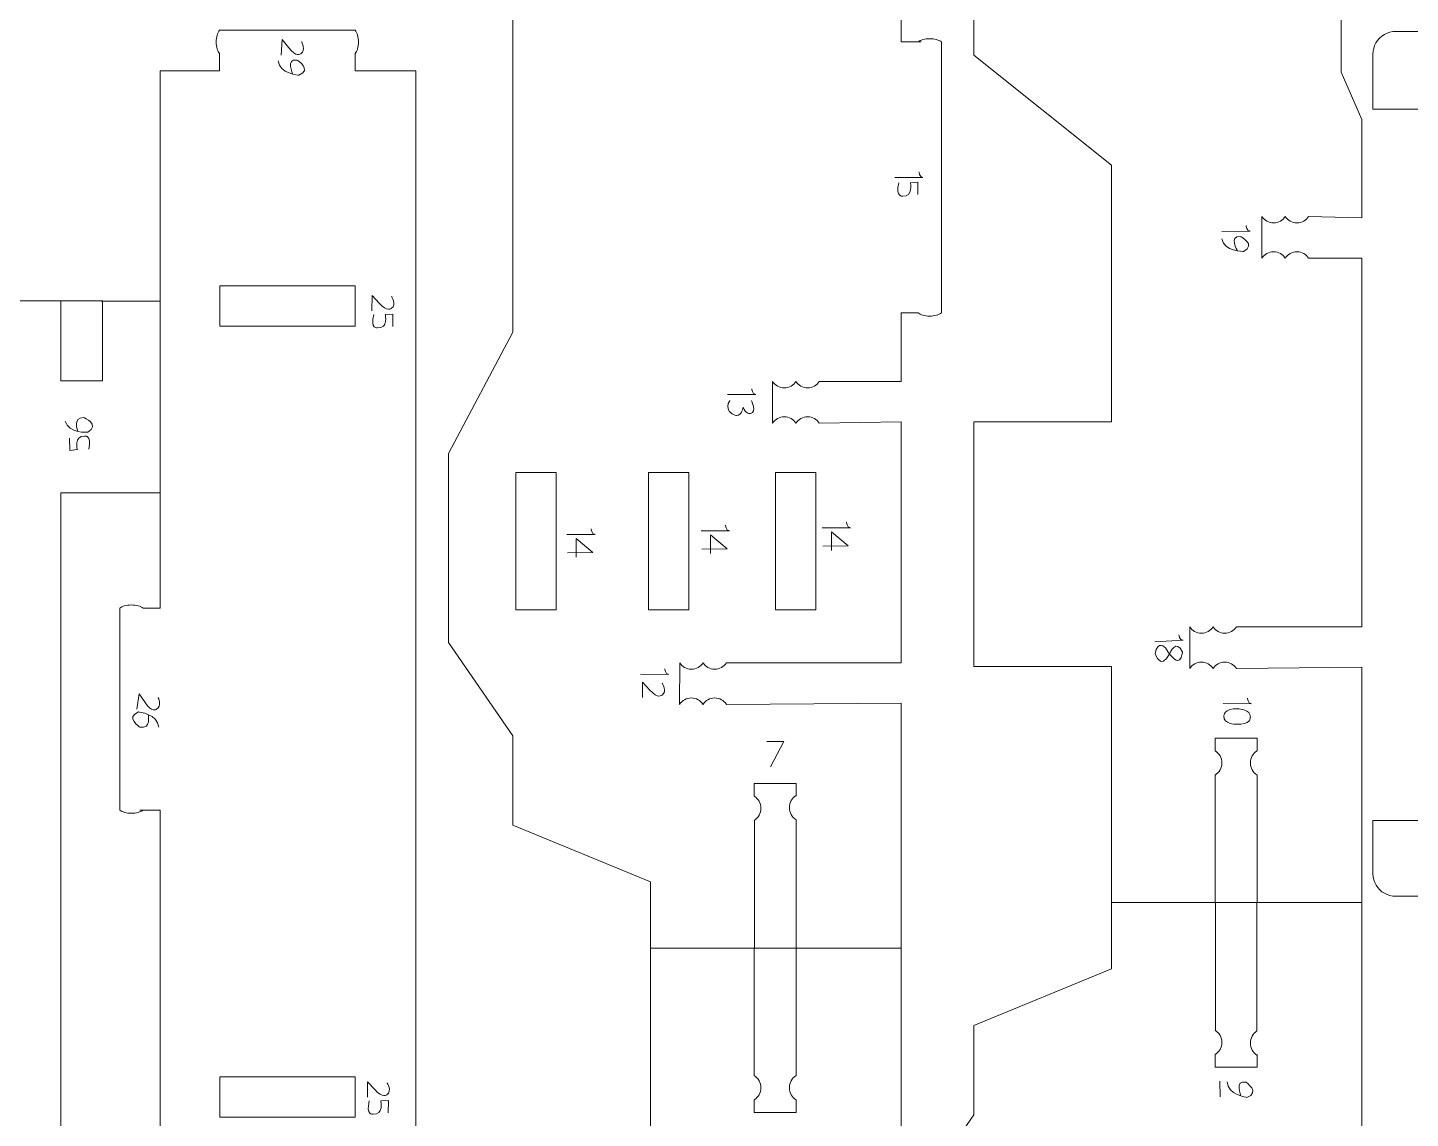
# Model space of a CAD drawing. Header units: centimetres. Extents: x -25 to 25, y -32.5 to 32.5.
# Drawn here: x -11.01 to -0.74, y -9.01 to -0.91 of the extents above; entities that cross this region are included whole.
import ezdxf

# ---------------------------------------------------------------- set-up
doc = ezdxf.new("R2010")
doc.units = ezdxf.units.CM
doc.header["$MEASUREMENT"] = 0
doc.layers.add('Capa 1', color=7, linetype='Continuous')

msp = doc.modelspace()

# ---------------------------------------------------------------- linework, layer by layer
at = {"layer": 'Capa 1', "color": 250, "lineweight": 20}
msp.add_lwpolyline([(-10.76167, -3.52917), (-10.45267, -3.52917), (-10.45267, -2.93555), (-10.76167, -2.93555), (-10.76167, -3.52917)], close=True, dxfattribs=at)
for points, knots in [([(-1.49291, -2.30822), (-1.49291, -2.30822), (-1.09677, -2.317), (-1.09677, -2.317), (-1.09677, -2.317), (-1.09677, -2.317), (-1.09677, -1.58614), (-1.09677, -1.58614), (-1.09677, -1.58614), (-1.09677, -1.58614), (-1.25159, -1.23628), (-1.25159, -1.23628), (-1.25159, -1.23628), (-1.25159, -1.23628), (-1.25159, 0.09382), (-1.25159, 0.09382), (-1.25159, 0.09382), (-1.25159, 0.09382), (-0.95141, 0.09382), (-0.95141, 0.09382), (-0.95141, 0.09382), (-0.95141, 0.09382), (-0.95141, 1.10008), (-0.95141, 1.10008), (-0.95141, 1.10008), (-0.95141, 1.10008), (-1.25159, 1.10008), (-1.25159, 1.10008), (-1.25159, 1.10008), (-1.25159, 1.10008), (-1.25159, 1.6489), (-1.25159, 1.6489), (-1.25159, 1.6489), (-1.25159, 1.6489), (-2.31262, 1.93441), (-2.31262, 1.93441)], [0, 0, 0, 0, 0.1, 0.1, 0.1, 0.1, 0.2, 0.2, 0.2, 0.2, 0.3, 0.3, 0.3, 0.3, 0.4, 0.4, 0.4, 0.4, 0.5, 0.5, 0.5, 0.5, 0.6, 0.6, 0.6, 0.6, 0.7, 0.7, 0.7, 0.7, 0.8, 0.8, 0.8, 0.8, 1, 1, 1, 1]), ([(-6.99043, -14.94934), (-6.99043, -14.94934), (-7.40359, -14.94934), (-7.40359, -14.94934), (-7.40359, -14.94934), (-7.40359, -14.94934), (-7.40359, -14.0371), (-7.40359, -14.0371), (-7.40359, -14.0371), (-7.40359, -14.0371), (-6.38188, -13.22092), (-6.38188, -13.22092), (-6.38188, -13.22092), (-6.38188, -13.22092), (-6.38188, -11.31343), (-6.38188, -11.31343), (-6.38188, -11.31343), (-6.38188, -11.31343), (-7.40359, -11.31343), (-7.40359, -11.31343), (-7.40359, -11.31343), (-7.40359, -11.31343), (-7.40359, -9.49678), (-7.40359, -9.49678), (-7.40359, -9.49678), (-7.40359, -9.49678), (-6.38188, -9.49678), (-6.38188, -9.49678), (-6.38188, -9.49678), (-6.38188, -9.49678), (-6.38188, -7.25112), (-6.38188, -7.25112), (-6.38188, -7.25112), (-6.38188, -7.25112), (-7.40359, -6.82831), (-7.40359, -6.82831), (-7.40359, -6.82831), (-7.40359, -6.82831), (-7.40359, -6.16445), (-7.40359, -6.16445), (-7.40359, -6.16445), (-7.40359, -6.16445), (-7.88088, -5.47249), (-7.88088, -5.47249), (-7.88088, -5.47249), (-7.88088, -5.47249), (-7.88088, -4.06771), (-7.88088, -4.06771), (-7.88088, -4.06771), (-7.88088, -4.06771), (-7.40359, -3.16644), (-7.40359, -3.16644), (-7.40359, -3.16644), (-7.40359, -1.17855), (-7.40359, -2.1972), (-7.40359, 1.17989), (-7.40359, 1.17989), (-7.40359, 1.17989), (-6.97985, 1.1736), (-6.97985, 1.1736)], [0, 0, 0, 0, 0.0625, 0.0625, 0.0625, 0.0625, 0.125, 0.125, 0.125, 0.125, 0.1875, 0.1875, 0.1875, 0.1875, 0.25, 0.25, 0.25, 0.25, 0.3125, 0.3125, 0.3125, 0.3125, 0.375, 0.375, 0.375, 0.375, 0.4375, 0.4375, 0.4375, 0.4375, 0.5, 0.5, 0.5, 0.5, 0.5625, 0.5625, 0.5625, 0.5625, 0.625, 0.625, 0.625, 0.625, 0.6875, 0.6875, 0.6875, 0.6875, 0.75, 0.75, 0.75, 0.75, 0.8125, 0.8125, 0.8125, 0.8125, 0.875, 0.875, 0.875, 0.875, 1, 1, 1, 1]), ([(-4.39411, 1.08757), (-4.39411, 1.08757), (-4.52081, 1.08757), (-4.52081, 1.08757), (-4.52081, 1.08757), (-4.52081, 1.08757), (-4.52081, -1.01131), (-4.52081, -1.01131), (-4.52081, -1.01131), (-4.52081, -1.01131), (-4.37072, -1.01131), (-4.37072, -1.01131)], [0, 0, 0, 0, 0.25, 0.25, 0.25, 0.25, 0.5, 0.5, 0.5, 0.5, 1, 1, 1, 1]), ([(1.83171, -8.93017), (1.83171, -8.93017), (1.83171, -8.80349), (1.83171, -8.80349), (1.83171, -8.80349), (1.83171, -8.80349), (0.25242, -8.80349), (0.25242, -8.80349), (0.25242, -8.80349), (0.25242, -8.80349), (0.25242, -7.35671), (0.25242, -7.35671), (0.25242, -7.35671), (0.25242, -7.35671), (-0.84555, -7.35671), (-0.84555, -7.35671), (-0.84555, -7.35671), (-0.84555, -7.35671), (-0.86741, -7.35554), (-0.86741, -7.35554), (-0.86741, -7.35554), (-0.86741, -7.35554), (-0.88898, -7.35156), (-0.88898, -7.35156), (-0.88898, -7.35156), (-0.88898, -7.35156), (-0.90979, -7.34481), (-0.90979, -7.34481), (-0.90979, -7.34481), (-0.90979, -7.34481), (-0.9296, -7.33539), (-0.9296, -7.33539), (-0.9296, -7.33539), (-0.9296, -7.33539), (-0.94799, -7.3235), (-0.94799, -7.3235), (-0.94799, -7.3235), (-0.94799, -7.3235), (-0.96466, -7.3093), (-0.96466, -7.3093), (-0.96466, -7.3093), (-0.96466, -7.3093), (-0.97935, -7.29305), (-0.97935, -7.29305), (-0.97935, -7.29305), (-0.97935, -7.29305), (-0.99183, -7.27504), (-0.99183, -7.27504), (-0.99183, -7.27504), (-0.99183, -7.27504), (-1.00184, -7.25553), (-1.00184, -7.25553), (-1.00184, -7.25553), (-1.00184, -7.25553), (-1.00921, -7.23492), (-1.00921, -7.23492), (-1.00921, -7.23492), (-1.00921, -7.23492), (-1.01386, -7.21352), (-1.01386, -7.21352), (-1.01386, -7.21352), (-1.01386, -7.21352), (-1.01566, -7.19166), (-1.01566, -7.19166), (-1.01566, -7.19166), (-1.01566, -7.19166), (-1.01566, -6.79532), (-1.01566, -6.79532), (-1.01566, -6.79532), (-1.01566, -6.79532), (-0.24057, -6.79532), (-0.24057, -6.79532), (-0.24057, -6.79532), (-0.24057, -6.79532), (-0.24057, -1.51145), (-0.24057, -1.51145), (-0.24057, -1.51145), (-0.24057, -1.51145), (-1.01566, -1.51145), (-1.01566, -1.51145), (-1.01566, -1.51145), (-1.01566, -1.51145), (-1.01566, -1.10284), (-1.01566, -1.10284), (-1.01566, -1.10284), (-1.01566, -1.10284), (-1.01416, -1.08065), (-1.01416, -1.08065), (-1.01416, -1.08065), (-1.01416, -1.08065), (-1.0098, -1.05887), (-1.0098, -1.05887), (-1.0098, -1.05887), (-1.0098, -1.05887), (-1.00264, -1.03781), (-1.00264, -1.03781), (-1.00264, -1.03781), (-1.00264, -1.03781), (-0.99276, -1.01787), (-0.99276, -1.01787), (-0.99276, -1.01787), (-0.99276, -1.01787), (-0.9804, -0.9994), (-0.9804, -0.9994), (-0.9804, -0.9994), (-0.9804, -0.9994), (-0.96574, -0.98265), (-0.96574, -0.98265), (-0.96574, -0.98265), (-0.96574, -0.98265), (-0.94903, -0.96799), (-0.94903, -0.96799), (-0.94903, -0.96799), (-0.94903, -0.96799), (-0.93052, -0.95564), (-0.93052, -0.95564), (-0.93052, -0.95564), (-0.93052, -0.95564), (-0.91059, -0.9458), (-0.91059, -0.9458), (-0.91059, -0.9458), (-0.91059, -0.9458), (-0.88957, -0.9386), (-0.88957, -0.9386), (-0.88957, -0.9386), (-0.88957, -0.9386), (-0.86775, -0.93424), (-0.86775, -0.93424), (-0.86775, -0.93424), (-0.86775, -0.93424), (-0.84555, -0.93273), (-0.84555, -0.93273), (-0.84555, -0.93273), (-0.84555, -0.93273), (0.25242, -0.93273), (0.25242, -0.93273), (0.25242, -0.93273), (0.25242, -0.93273), (0.25309, 0.56891), (0.25309, 0.56891), (0.25309, 0.56891), (0.25309, 0.56891), (1.83242, 0.56891), (1.83242, 0.56891), (1.83242, 0.56891), (1.83242, 0.56891), (1.83242, 0.693), (1.83242, 0.693)], [0, 0, 0, 0, 0.02631579, 0.02631579, 0.02631579, 0.02631579, 0.05263158, 0.05263158, 0.05263158, 0.05263158, 0.07894737, 0.07894737, 0.07894737, 0.07894737, 0.10526316, 0.10526316, 0.10526316, 0.10526316, 0.13157895, 0.13157895, 0.13157895, 0.13157895, 0.15789474, 0.15789474, 0.15789474, 0.15789474, 0.18421053, 0.18421053, 0.18421053, 0.18421053, 0.21052632, 0.21052632, 0.21052632, 0.21052632, 0.23684211, 0.23684211, 0.23684211, 0.23684211, 0.26315789, 0.26315789, 0.26315789, 0.26315789, 0.28947368, 0.28947368, 0.28947368, 0.28947368, 0.31578947, 0.31578947, 0.31578947, 0.31578947, 0.34210526, 0.34210526, 0.34210526, 0.34210526, 0.36842105, 0.36842105, 0.36842105, 0.36842105, 0.39473684, 0.39473684, 0.39473684, 0.39473684, 0.42105263, 0.42105263, 0.42105263, 0.42105263, 0.44736842, 0.44736842, 0.44736842, 0.44736842, 0.47368421, 0.47368421, 0.47368421, 0.47368421, 0.5, 0.5, 0.5, 0.5, 0.52631579, 0.52631579, 0.52631579, 0.52631579, 0.55263158, 0.55263158, 0.55263158, 0.55263158, 0.57894737, 0.57894737, 0.57894737, 0.57894737, 0.60526316, 0.60526316, 0.60526316, 0.60526316, 0.63157895, 0.63157895, 0.63157895, 0.63157895, 0.65789474, 0.65789474, 0.65789474, 0.65789474, 0.68421053, 0.68421053, 0.68421053, 0.68421053, 0.71052632, 0.71052632, 0.71052632, 0.71052632, 0.73684211, 0.73684211, 0.73684211, 0.73684211, 0.76315789, 0.76315789, 0.76315789, 0.76315789, 0.78947368, 0.78947368, 0.78947368, 0.78947368, 0.81578947, 0.81578947, 0.81578947, 0.81578947, 0.84210526, 0.84210526, 0.84210526, 0.84210526, 0.86842105, 0.86842105, 0.86842105, 0.86842105, 0.89473684, 0.89473684, 0.89473684, 0.89473684, 0.92105263, 0.92105263, 0.92105263, 0.92105263, 0.94736842, 0.94736842, 0.94736842, 0.94736842, 1, 1, 1, 1]), ([(-3.56639, -0.19713), (-3.56639, -0.19713), (-3.97955, -0.19713), (-3.97955, -0.19713), (-3.97955, -0.19713), (-3.97955, -0.19713), (-3.97955, -1.10937), (-3.97955, -1.10937), (-3.97955, -1.10937), (-3.97955, -1.10937), (-2.95784, -1.92555), (-2.95784, -1.92555), (-2.95784, -1.92555), (-2.95784, -1.92555), (-2.95784, -3.83304), (-2.95784, -3.83304), (-2.95784, -3.83304), (-2.95784, -3.83304), (-3.97955, -3.83304), (-3.97955, -3.83304), (-3.97955, -3.83304), (-3.97955, -3.83304), (-3.97955, -5.64969), (-3.97955, -5.64969), (-3.97955, -5.64969), (-3.97955, -5.64969), (-2.95784, -5.64969), (-2.95784, -5.64969), (-2.95784, -5.64969), (-2.95784, -5.64969), (-2.95784, -7.89535), (-2.95784, -7.89535), (-2.95784, -7.89535), (-2.95784, -7.89535), (-3.97955, -8.31816), (-3.97955, -8.31816), (-3.97955, -8.31816), (-3.97955, -8.31816), (-3.97955, -8.98202), (-3.97955, -8.98202), (-3.97955, -8.98202), (-3.97955, -8.98202), (-4.45684, -9.67398), (-4.45684, -9.67398), (-4.45684, -9.67398), (-4.45684, -9.67398), (-4.45684, -11.07876), (-4.45684, -11.07876), (-4.45684, -11.07876), (-4.45684, -11.07876), (-3.97955, -11.98003), (-3.97955, -11.98003), (-3.97955, -11.98003), (-3.97955, -13.96792), (-3.97955, -12.94927), (-3.97955, -16.32636), (-3.97955, -16.32636), (-3.97955, -16.32636), (-3.55581, -16.32007), (-3.55581, -16.32007)], [0, 0, 0, 0, 0.0625, 0.0625, 0.0625, 0.0625, 0.125, 0.125, 0.125, 0.125, 0.1875, 0.1875, 0.1875, 0.1875, 0.25, 0.25, 0.25, 0.25, 0.3125, 0.3125, 0.3125, 0.3125, 0.375, 0.375, 0.375, 0.375, 0.4375, 0.4375, 0.4375, 0.4375, 0.5, 0.5, 0.5, 0.5, 0.5625, 0.5625, 0.5625, 0.5625, 0.625, 0.625, 0.625, 0.625, 0.6875, 0.6875, 0.6875, 0.6875, 0.75, 0.75, 0.75, 0.75, 0.8125, 0.8125, 0.8125, 0.8125, 0.875, 0.875, 0.875, 0.875, 1, 1, 1, 1]), ([(-9.58332, -1.09794), (-9.59759, -1.07963), (-9.60704, -1.04762), (-9.60704, -1.0112), (-9.60704, -1.0112), (-9.60704, -0.97478), (-9.59759, -0.94276), (-9.58332, -0.92445)], [0, 0, 0, 0, 0.33333333, 0.33333333, 0.33333333, 0.33333333, 1, 1, 1, 1]), ([(-8.57459, -1.09794), (-8.56032, -1.07963), (-8.55087, -1.04762), (-8.55087, -1.0112), (-8.55087, -1.0112), (-8.55087, -0.97478), (-8.56032, -0.94276), (-8.57459, -0.92445)], [0, 0, 0, 0, 0.33333333, 0.33333333, 0.33333333, 0.33333333, 1, 1, 1, 1]), ([(-4.22062, -1.01127), (-4.23893, -0.997), (-4.27094, -0.98755), (-4.30736, -0.98755), (-4.30736, -0.98755), (-4.34378, -0.98755), (-4.3758, -0.997), (-4.39411, -1.01127)], [0, 0, 0, 0, 0.33333333, 0.33333333, 0.33333333, 0.33333333, 1, 1, 1, 1]), ([(-10.15116, -5.21713), (-10.15116, -5.21713), (-10.02451, -5.21713), (-10.02451, -5.21713), (-10.02451, -5.21713), (-10.02451, -5.21713), (-10.02451, -1.22463), (-10.02451, -1.22463), (-10.02451, -1.22463), (-10.02451, -1.22463), (-9.58332, -1.22463), (-9.58332, -1.22463), (-9.58332, -1.22463), (-9.58332, -1.22463), (-9.58332, -1.09794), (-9.58332, -1.09794)], [0, 0, 0, 0, 0.2, 0.2, 0.2, 0.2, 0.4, 0.4, 0.4, 0.4, 0.6, 0.6, 0.6, 0.6, 1, 1, 1, 1]), ([(-8.57459, -1.09794), (-8.57459, -1.09794), (-8.57459, -1.22463), (-8.57459, -1.22463), (-8.57459, -1.22463), (-8.57459, -1.22463), (-8.12506, -1.22463), (-8.12506, -1.22463), (-8.12506, -1.22463), (-8.12506, -1.22463), (-8.12506, -10.59703), (-8.12506, -10.59703)], [0, 0, 0, 0, 0.25, 0.25, 0.25, 0.25, 0.5, 0.5, 0.5, 0.5, 1, 1, 1, 1]), ([(-1.6664, -2.30822), (-1.68472, -2.33675), (-1.71673, -2.35566), (-1.75315, -2.35566), (-1.75315, -2.35566), (-1.78957, -2.35566), (-1.82158, -2.33675), (-1.8399, -2.30822)], [0, 0, 0, 0, 0.33333333, 0.33333333, 0.33333333, 0.33333333, 1, 1, 1, 1]), ([(-1.49291, -2.30822), (-1.51122, -2.33675), (-1.54324, -2.35566), (-1.57966, -2.35566), (-1.57966, -2.35566), (-1.61608, -2.35566), (-1.64809, -2.33675), (-1.6664, -2.30822)], [0, 0, 0, 0, 0.33333333, 0.33333333, 0.33333333, 0.33333333, 1, 1, 1, 1]), ([(-2.02905, -5.3558), (-2.02905, -5.3558), (-1.09677, -5.3558), (-1.09677, -5.3558), (-1.09677, -5.3558), (-1.09677, -3.14666), (-1.09677, -4.83228), (-1.09677, -2.61723), (-1.09677, -2.61723), (-1.09677, -2.61723), (-1.49275, -2.61723), (-1.49275, -2.61723)], [0, 0, 0, 0, 0.25, 0.25, 0.25, 0.25, 0.5, 0.5, 0.5, 0.5, 1, 1, 1, 1]), ([(-1.66624, -2.61723), (-1.68455, -2.5887), (-1.71657, -2.56979), (-1.75299, -2.56979), (-1.75299, -2.56979), (-1.78941, -2.56979), (-1.82142, -2.5887), (-1.83973, -2.61723)], [0, 0, 0, 0, 0.33333333, 0.33333333, 0.33333333, 0.33333333, 1, 1, 1, 1]), ([(-1.49275, -2.61723), (-1.51106, -2.5887), (-1.54307, -2.56979), (-1.57949, -2.56979), (-1.57949, -2.56979), (-1.61591, -2.56979), (-1.64793, -2.5887), (-1.66624, -2.61723)], [0, 0, 0, 0, 0.33333333, 0.33333333, 0.33333333, 0.33333333, 1, 1, 1, 1]), ([(-9.58147, -3.12284), (-9.58147, -3.12284), (-9.58147, -2.82266), (-9.58147, -2.82266), (-9.58147, -2.82266), (-9.58147, -2.82266), (-8.57526, -2.82266), (-8.57526, -2.82266), (-8.57526, -2.82266), (-8.57526, -2.82266), (-8.57526, -3.12284), (-8.57526, -3.12284), (-8.57526, -3.12284), (-8.57526, -3.12284), (-9.58147, -3.12284), (-9.58147, -3.12284)], [0, 0, 0, 0, 0.2, 0.2, 0.2, 0.2, 0.4, 0.4, 0.4, 0.4, 0.6, 0.6, 0.6, 0.6, 1, 1, 1, 1]), ([(-10.76167, -2.93555), (-10.76167, -2.93555), (-11.21533, -2.93501), (-11.21533, -2.93501), (-11.21533, -2.93501), (-11.21533, -2.93501), (-12.93776, -4.34878), (-12.93776, -4.34878), (-12.93776, -4.34878), (-12.93776, -4.34878), (-12.93776, -25.53938), (-12.93776, -25.53938), (-12.93776, -25.53938), (-12.93776, -25.53938), (-11.22158, -26.79951), (-11.22158, -26.79951), (-11.22158, -26.79951), (-11.22158, -26.79951), (-10.76167, -26.80026), (-10.76167, -26.80026), (-10.76167, -26.80026), (-10.76167, -26.80026), (-10.76167, -24.92117), (-10.76167, -24.92117), (-10.76167, -24.92117), (-10.76167, -24.92117), (-10.02451, -24.92117), (-10.02451, -24.92117), (-10.02451, -24.92117), (-10.02451, -24.92117), (-10.02451, -23.51937), (-10.02451, -23.51937), (-10.02451, -23.51937), (-10.02451, -23.51937), (-10.46144, -23.51886), (-10.46144, -23.51886), (-10.46144, -23.51886), (-10.46144, -23.51886), (-10.46144, -24.09512), (-10.46144, -24.09512), (-10.46144, -24.09512), (-10.46144, -24.09512), (-10.76167, -24.09512), (-10.76167, -24.09512), (-10.76167, -24.09512), (-10.76167, -24.09512), (-10.76167, -14.48245), (-10.76167, -14.48245), (-10.76167, -14.48245), (-10.76167, -14.48245), (-10.01971, -14.48334), (-10.01971, -14.48334), (-10.01971, -14.48334), (-10.01971, -14.48334), (-10.01807, -13.09137), (-10.01807, -13.09137), (-10.01807, -13.09137), (-10.01807, -13.09137), (-10.46144, -13.09087), (-10.46144, -13.09087), (-10.46144, -13.09087), (-10.46144, -13.09087), (-10.46144, -13.69333), (-10.46144, -13.69333), (-10.46144, -13.69333), (-10.46144, -13.69333), (-10.76167, -13.69333), (-10.76167, -13.69333), (-10.76167, -13.69333), (-10.76167, -13.69333), (-10.76161, -4.35963), (-10.76161, -4.35963), (-10.76161, -4.35963), (-10.76161, -4.35963), (-10.02451, -4.36051), (-10.02451, -4.36051), (-10.02451, -4.36051), (-10.02451, -4.36051), (-10.02451, -2.93642), (-10.02451, -2.93642), (-10.02451, -2.93642), (-10.02451, -2.93642), (-10.46144, -2.93593), (-10.46144, -2.93593)], [0, 0, 0, 0, 0.04545455, 0.04545455, 0.04545455, 0.04545455, 0.09090909, 0.09090909, 0.09090909, 0.09090909, 0.13636364, 0.13636364, 0.13636364, 0.13636364, 0.18181818, 0.18181818, 0.18181818, 0.18181818, 0.22727273, 0.22727273, 0.22727273, 0.22727273, 0.27272727, 0.27272727, 0.27272727, 0.27272727, 0.31818182, 0.31818182, 0.31818182, 0.31818182, 0.36363636, 0.36363636, 0.36363636, 0.36363636, 0.40909091, 0.40909091, 0.40909091, 0.40909091, 0.45454545, 0.45454545, 0.45454545, 0.45454545, 0.5, 0.5, 0.5, 0.5, 0.54545455, 0.54545455, 0.54545455, 0.54545455, 0.59090909, 0.59090909, 0.59090909, 0.59090909, 0.63636364, 0.63636364, 0.63636364, 0.63636364, 0.68181818, 0.68181818, 0.68181818, 0.68181818, 0.72727273, 0.72727273, 0.72727273, 0.72727273, 0.77272727, 0.77272727, 0.77272727, 0.77272727, 0.81818182, 0.81818182, 0.81818182, 0.81818182, 0.86363636, 0.86363636, 0.86363636, 0.86363636, 0.90909091, 0.90909091, 0.90909091, 0.90909091, 1, 1, 1, 1]), ([(-4.39411, -3.02425), (-4.39411, -3.02425), (-4.52081, -3.02425), (-4.52081, -3.02425), (-4.52081, -3.02425), (-4.52081, -3.02425), (-4.52081, -3.53317), (-4.52081, -3.53317), (-4.52081, -3.53317), (-4.52081, -3.53317), (-5.12747, -3.53328), (-5.12747, -3.53328)], [0, 0, 0, 0, 0.25, 0.25, 0.25, 0.25, 0.5, 0.5, 0.5, 0.5, 1, 1, 1, 1]), ([(-4.22062, -3.02425), (-4.23893, -3.03852), (-4.27094, -3.04797), (-4.30736, -3.04797), (-4.30736, -3.04797), (-4.34378, -3.04797), (-4.3758, -3.03852), (-4.39411, -3.02425)], [0, 0, 0, 0, 0.33333333, 0.33333333, 0.33333333, 0.33333333, 1, 1, 1, 1]), ([(-5.30096, -3.53328), (-5.31927, -3.56181), (-5.35129, -3.58072), (-5.38771, -3.58072), (-5.38771, -3.58072), (-5.42413, -3.58072), (-5.45614, -3.56181), (-5.47445, -3.53328)], [0, 0, 0, 0, 0.33333333, 0.33333333, 0.33333333, 0.33333333, 1, 1, 1, 1]), ([(-5.12747, -3.53328), (-5.14578, -3.56181), (-5.17779, -3.58072), (-5.21421, -3.58072), (-5.21421, -3.58072), (-5.25063, -3.58072), (-5.28265, -3.56181), (-5.30096, -3.53328)], [0, 0, 0, 0, 0.33333333, 0.33333333, 0.33333333, 0.33333333, 1, 1, 1, 1]), ([(-5.30112, -3.84229), (-5.31944, -3.81376), (-5.35145, -3.79485), (-5.38787, -3.79485), (-5.38787, -3.79485), (-5.42429, -3.79485), (-5.4563, -3.81376), (-5.47462, -3.84229)], [0, 0, 0, 0, 0.33333333, 0.33333333, 0.33333333, 0.33333333, 1, 1, 1, 1]), ([(-5.12763, -3.84229), (-5.14594, -3.81376), (-5.17796, -3.79485), (-5.21438, -3.79485), (-5.21438, -3.79485), (-5.2508, -3.79485), (-5.28281, -3.81376), (-5.30112, -3.84229)], [0, 0, 0, 0, 0.33333333, 0.33333333, 0.33333333, 0.33333333, 1, 1, 1, 1]), ([(-5.12763, -3.84229), (-5.12763, -3.84229), (-4.52081, -3.83347), (-4.52081, -3.83347), (-4.52081, -3.83347), (-4.52081, -3.83347), (-4.52081, -5.62278), (-4.52081, -5.62278), (-4.52081, -5.62278), (-4.52081, -5.62278), (-5.81789, -5.62278), (-5.81789, -5.62278)], [0, 0, 0, 0, 0.25, 0.25, 0.25, 0.25, 0.5, 0.5, 0.5, 0.5, 1, 1, 1, 1]), ([(-7.38242, -5.23037), (-7.38242, -5.23037), (-7.08223, -5.23042), (-7.08223, -5.23042), (-7.08223, -5.23042), (-7.08223, -5.23042), (-7.08223, -4.20941), (-7.08223, -4.20941), (-7.08223, -4.20941), (-7.08223, -4.20941), (-7.38242, -4.20941), (-7.38242, -4.20941), (-7.38242, -4.20941), (-7.38242, -4.20941), (-7.38242, -5.23037), (-7.38242, -5.23037)], [0, 0, 0, 0, 0.2, 0.2, 0.2, 0.2, 0.4, 0.4, 0.4, 0.4, 0.6, 0.6, 0.6, 0.6, 1, 1, 1, 1]), ([(-6.39638, -5.23042), (-6.39638, -5.23042), (-6.0962, -5.23042), (-6.0962, -5.23042), (-6.0962, -5.23042), (-6.0962, -5.23042), (-6.0962, -4.20941), (-6.0962, -4.20941), (-6.0962, -4.20941), (-6.0962, -4.20941), (-6.39638, -4.20941), (-6.39638, -4.20941), (-6.39638, -4.20941), (-6.39638, -4.20941), (-6.39638, -5.23042), (-6.39638, -5.23042)], [0, 0, 0, 0, 0.2, 0.2, 0.2, 0.2, 0.4, 0.4, 0.4, 0.4, 0.6, 0.6, 0.6, 0.6, 1, 1, 1, 1]), ([(-5.45328, -5.23042), (-5.45328, -5.23042), (-5.15309, -5.23042), (-5.15309, -5.23042), (-5.15309, -5.23042), (-5.15309, -5.23042), (-5.15309, -4.20941), (-5.15309, -4.20941), (-5.15309, -4.20941), (-5.15309, -4.20941), (-5.45328, -4.20941), (-5.45328, -4.20941), (-5.45328, -4.20941), (-5.45328, -4.20941), (-5.45328, -5.23042), (-5.45328, -5.23042)], [0, 0, 0, 0, 0.2, 0.2, 0.2, 0.2, 0.4, 0.4, 0.4, 0.4, 0.6, 0.6, 0.6, 0.6, 1, 1, 1, 1]), ([(-10.15116, -5.21713), (-10.16947, -5.20286), (-10.20148, -5.19341), (-10.2379, -5.19341), (-10.2379, -5.19341), (-10.27432, -5.19341), (-10.30634, -5.20286), (-10.32465, -5.21713)], [0, 0, 0, 0, 0.33333333, 0.33333333, 0.33333333, 0.33333333, 1, 1, 1, 1]), ([(-2.20254, -5.3558), (-2.22086, -5.38433), (-2.25287, -5.40324), (-2.28929, -5.40324), (-2.28929, -5.40324), (-2.32571, -5.40324), (-2.35772, -5.38433), (-2.37604, -5.3558)], [0, 0, 0, 0, 0.33333333, 0.33333333, 0.33333333, 0.33333333, 1, 1, 1, 1]), ([(-2.02905, -5.3558), (-2.04736, -5.38433), (-2.07938, -5.40324), (-2.1158, -5.40324), (-2.1158, -5.40324), (-2.15222, -5.40324), (-2.18423, -5.38433), (-2.20254, -5.3558)], [0, 0, 0, 0, 0.33333333, 0.33333333, 0.33333333, 0.33333333, 1, 1, 1, 1]), ([(-5.99138, -5.62278), (-6.00969, -5.65131), (-6.04171, -5.67022), (-6.07813, -5.67022), (-6.07813, -5.67022), (-6.11455, -5.67022), (-6.14656, -5.65131), (-6.16487, -5.62278)], [0, 0, 0, 0, 0.33333333, 0.33333333, 0.33333333, 0.33333333, 1, 1, 1, 1]), ([(-5.81789, -5.62278), (-5.8362, -5.65131), (-5.86821, -5.67022), (-5.90463, -5.67022), (-5.90463, -5.67022), (-5.94105, -5.67022), (-5.97307, -5.65131), (-5.99138, -5.62278)], [0, 0, 0, 0, 0.33333333, 0.33333333, 0.33333333, 0.33333333, 1, 1, 1, 1]), ([(-2.20238, -5.66481), (-2.22069, -5.63628), (-2.25271, -5.61737), (-2.28913, -5.61737), (-2.28913, -5.61737), (-2.32555, -5.61737), (-2.35756, -5.63628), (-2.37587, -5.66481)], [0, 0, 0, 0, 0.33333333, 0.33333333, 0.33333333, 0.33333333, 1, 1, 1, 1]), ([(-2.02889, -5.66481), (-2.0472, -5.63628), (-2.07921, -5.61737), (-2.11563, -5.61737), (-2.11563, -5.61737), (-2.15205, -5.61737), (-2.18407, -5.63628), (-2.20238, -5.66481)], [0, 0, 0, 0, 0.33333333, 0.33333333, 0.33333333, 0.33333333, 1, 1, 1, 1]), ([(-2.39402, -9.21468), (-2.39402, -9.21468), (-1.09677, -9.22347), (-1.09677, -9.22347), (-1.09677, -9.22347), (-1.09677, -9.22347), (-1.09677, -5.65599), (-1.09677, -5.65599), (-1.09677, -5.65599), (-1.09677, -5.65599), (-2.02889, -5.66481), (-2.02889, -5.66481)], [0, 0, 0, 0, 0.25, 0.25, 0.25, 0.25, 0.5, 0.5, 0.5, 0.5, 1, 1, 1, 1]), ([(-5.99154, -5.93179), (-6.00986, -5.90326), (-6.04187, -5.88435), (-6.07829, -5.88435), (-6.07829, -5.88435), (-6.11471, -5.88435), (-6.14672, -5.90326), (-6.16504, -5.93179)], [0, 0, 0, 0, 0.33333333, 0.33333333, 0.33333333, 0.33333333, 1, 1, 1, 1]), ([(-5.81805, -5.93179), (-5.83636, -5.90326), (-5.86838, -5.88435), (-5.9048, -5.88435), (-5.9048, -5.88435), (-5.94122, -5.88435), (-5.97323, -5.90326), (-5.99154, -5.93179)], [0, 0, 0, 0, 0.33333333, 0.33333333, 0.33333333, 0.33333333, 1, 1, 1, 1]), ([(-5.81805, -5.93179), (-5.81805, -5.93179), (-4.52081, -5.923), (-4.52081, -5.923), (-4.52081, -5.923), (-4.52081, -5.923), (-4.52081, -9.49048), (-4.52081, -9.49048), (-4.52081, -9.49048), (-4.52081, -9.49048), (-5.45292, -9.48166), (-5.45292, -9.48166)], [0, 0, 0, 0, 0.25, 0.25, 0.25, 0.25, 0.5, 0.5, 0.5, 0.5, 1, 1, 1, 1]), ([(-2.1868, -6.277), (-2.1868, -6.277), (-2.18691, -6.18265), (-2.18691, -6.18265), (-2.18691, -6.18265), (-2.18691, -6.18265), (-1.87642, -6.18265), (-1.87642, -6.18265), (-1.87642, -6.18265), (-1.87642, -6.18265), (-1.87642, -6.27702), (-1.87642, -6.27702)], [0, 0, 0, 0, 0.25, 0.25, 0.25, 0.25, 0.5, 0.5, 0.5, 0.5, 1, 1, 1, 1]), ([(-2.1868, -6.45677), (-2.15724, -6.43778), (-2.13765, -6.40463), (-2.13765, -6.36689), (-2.13765, -6.36689), (-2.13765, -6.32916), (-2.15724, -6.29599), (-2.1868, -6.27702)], [0, 0, 0, 0, 0.33333333, 0.33333333, 0.33333333, 0.33333333, 1, 1, 1, 1]), ([(-1.87642, -6.45677), (-1.90598, -6.43778), (-1.92557, -6.40463), (-1.92557, -6.36689), (-1.92557, -6.36689), (-1.92557, -6.32916), (-1.90598, -6.29599), (-1.87642, -6.27702)], [0, 0, 0, 0, 0.33333333, 0.33333333, 0.33333333, 0.33333333, 1, 1, 1, 1]), ([(-5.61084, -6.6138), (-5.61084, -6.6138), (-5.61095, -6.51945), (-5.61095, -6.51945), (-5.61095, -6.51945), (-5.61095, -6.51945), (-5.30046, -6.51945), (-5.30046, -6.51945), (-5.30046, -6.51945), (-5.30046, -6.51945), (-5.30046, -6.61382), (-5.30046, -6.61382)], [0, 0, 0, 0, 0.25, 0.25, 0.25, 0.25, 0.5, 0.5, 0.5, 0.5, 1, 1, 1, 1]), ([(-5.61084, -6.79357), (-5.58128, -6.77458), (-5.56169, -6.74143), (-5.56169, -6.70369), (-5.56169, -6.70369), (-5.56169, -6.66596), (-5.58128, -6.63279), (-5.61084, -6.61382)], [0, 0, 0, 0, 0.33333333, 0.33333333, 0.33333333, 0.33333333, 1, 1, 1, 1]), ([(-5.30066, -6.78858), (-5.33022, -6.76959), (-5.34981, -6.73644), (-5.34981, -6.6987), (-5.34981, -6.6987), (-5.34981, -6.66097), (-5.33022, -6.6278), (-5.30066, -6.60883)], [0, 0, 0, 0, 0.33333333, 0.33333333, 0.33333333, 0.33333333, 1, 1, 1, 1]), ([(-10.15116, -6.71702), (-10.16947, -6.73129), (-10.20148, -6.74074), (-10.2379, -6.74074), (-10.2379, -6.74074), (-10.27432, -6.74074), (-10.30634, -6.73129), (-10.32465, -6.71702)], [0, 0, 0, 0, 0.33333333, 0.33333333, 0.33333333, 0.33333333, 1, 1, 1, 1]), ([(-10.02451, -10.59703), (-10.02451, -10.59703), (-10.02451, -6.71702), (-10.02451, -6.71702), (-10.02451, -6.71702), (-10.02451, -6.71702), (-10.17458, -6.71702), (-10.17458, -6.71702)], [0, 0, 0, 0, 0.33333333, 0.33333333, 0.33333333, 0.33333333, 1, 1, 1, 1]), ([(-2.1868, -8.3529), (-2.15724, -8.37189), (-2.13765, -8.40504), (-2.13765, -8.44278), (-2.13765, -8.44278), (-2.13765, -8.48051), (-2.15724, -8.51368), (-2.1868, -8.53265)], [0, 0, 0, 0, 0.33333333, 0.33333333, 0.33333333, 0.33333333, 1, 1, 1, 1]), ([(-1.87662, -8.35789), (-1.90618, -8.37688), (-1.92577, -8.41003), (-1.92577, -8.44777), (-1.92577, -8.44777), (-1.92577, -8.4855), (-1.90618, -8.51867), (-1.87662, -8.53764)], [0, 0, 0, 0, 0.33333333, 0.33333333, 0.33333333, 0.33333333, 1, 1, 1, 1]), ([(-2.1868, -8.53267), (-2.1868, -8.53267), (-2.18691, -8.62702), (-2.18691, -8.62702), (-2.18691, -8.62702), (-2.18691, -8.62702), (-1.87642, -8.62702), (-1.87642, -8.62702), (-1.87642, -8.62702), (-1.87642, -8.62702), (-1.87642, -8.53265), (-1.87642, -8.53265)], [0, 0, 0, 0, 0.25, 0.25, 0.25, 0.25, 0.5, 0.5, 0.5, 0.5, 1, 1, 1, 1]), ([(-9.58147, -8.999), (-9.58147, -8.999), (-9.58147, -8.69882), (-9.58147, -8.69882), (-9.58147, -8.69882), (-9.58147, -8.69882), (-8.57526, -8.69882), (-8.57526, -8.69882), (-8.57526, -8.69882), (-8.57526, -8.69882), (-8.57526, -8.999), (-8.57526, -8.999), (-8.57526, -8.999), (-8.57526, -8.999), (-9.58147, -8.999), (-9.58147, -8.999)], [0, 0, 0, 0, 0.2, 0.2, 0.2, 0.2, 0.4, 0.4, 0.4, 0.4, 0.6, 0.6, 0.6, 0.6, 1, 1, 1, 1]), ([(-5.61084, -8.6897), (-5.58128, -8.70869), (-5.56169, -8.74184), (-5.56169, -8.77958), (-5.56169, -8.77958), (-5.56169, -8.81731), (-5.58128, -8.85048), (-5.61084, -8.86945)], [0, 0, 0, 0, 0.33333333, 0.33333333, 0.33333333, 0.33333333, 1, 1, 1, 1]), ([(-5.30046, -8.6897), (-5.33002, -8.70869), (-5.34961, -8.74184), (-5.34961, -8.77958), (-5.34961, -8.77958), (-5.34961, -8.81731), (-5.33002, -8.85048), (-5.30046, -8.86945)], [0, 0, 0, 0, 0.33333333, 0.33333333, 0.33333333, 0.33333333, 1, 1, 1, 1]), ([(-5.61084, -8.86947), (-5.61084, -8.86947), (-5.61095, -8.96382), (-5.61095, -8.96382), (-5.61095, -8.96382), (-5.61095, -8.96382), (-5.30046, -8.96382), (-5.30046, -8.96382), (-5.30046, -8.96382), (-5.30046, -8.96382), (-5.30046, -8.86945), (-5.30046, -8.86945)], [0, 0, 0, 0, 0.25, 0.25, 0.25, 0.25, 0.5, 0.5, 0.5, 0.5, 1, 1, 1, 1])]:
    msp.add_open_spline(points, degree=3, knots=knots, dxfattribs=at)
for points in [[(-9.58332, -0.92445), (-9.58332, -0.92445), (-8.57459, -0.92445), (-8.57459, -0.92445)], [(-4.22062, -1.01131), (-4.22062, -1.01131), (-4.22062, -3.02425), (-4.22062, -3.02425)], [(-1.8399, -2.30822), (-1.8399, -2.30822), (-1.83973, -2.61723), (-1.83973, -2.61723)], [(-5.47462, -3.84229), (-5.47462, -3.84229), (-5.47445, -3.53328), (-5.47445, -3.53328)], [(-10.32465, -6.71702), (-10.32465, -6.71702), (-10.32465, -5.21713), (-10.32465, -5.21713)], [(-2.37604, -5.3558), (-2.37604, -5.3558), (-2.37587, -5.66481), (-2.37587, -5.66481)], [(-6.16504, -5.93179), (-6.16504, -5.93179), (-6.16487, -5.62278), (-6.16487, -5.62278)], [(-2.1868, -6.45677), (-2.1868, -6.45677), (-2.18533, -8.3529), (-2.18533, -8.3529)], [(-1.87662, -8.35789), (-1.87662, -8.35789), (-1.87642, -6.45677), (-1.87642, -6.45677)], [(-5.61084, -8.6897), (-5.61084, -8.6897), (-5.60937, -6.79357), (-5.60937, -6.79357)], [(-5.30066, -6.78858), (-5.30066, -6.78858), (-5.30046, -8.6897), (-5.30046, -8.6897)], [(-2.95784, -7.40483), (-2.95784, -7.40483), (-1.09677, -7.40483), (-1.09677, -7.40483)], [(-6.38188, -7.74164), (-6.38188, -7.74164), (-4.52081, -7.74164), (-4.52081, -7.74164)]]:
    msp.add_open_spline(points, degree=3, dxfattribs=at)
at = {"layer": 'Capa 1', "color": 240, "lineweight": 20}
for points, knots in [([(-9.06757, -1.05596), (-9.06757, -1.05596), (-9.11777, -0.99423), (-9.11777, -0.99423), (-9.11777, -0.99423), (-9.11777, -0.99423), (-9.1258, -1.10927), (-9.1258, -1.10927)], [0, 0, 0, 0, 0.33333333, 0.33333333, 0.33333333, 0.33333333, 1, 1, 1, 1]), ([(-8.97393, -1.01045), (-8.97393, -1.01045), (-8.93753, -1.07497), (-8.98013, -1.09922), (-8.98013, -1.09922), (-8.98013, -1.09922), (-9.01311, -1.12792), (-9.06757, -1.05596)], [0, 0, 0, 0, 0.33333333, 0.33333333, 0.33333333, 0.33333333, 1, 1, 1, 1]), ([(-9.03817, -1.25084), (-9.03817, -1.25084), (-9.09482, -1.13194), (-9.00714, -1.1463), (-9.00714, -1.1463), (-9.00714, -1.1463), (-8.89196, -1.21416), (-8.99303, -1.25888), (-8.99303, -1.25888), (-8.99303, -1.25888), (-9.13778, -1.24831), (-9.1474, -1.1528)], [0, 0, 0, 0, 0.25, 0.25, 0.25, 0.25, 0.5, 0.5, 0.5, 0.5, 1, 1, 1, 1]), ([(-4.39531, -2.14542), (-4.39531, -2.14542), (-4.39476, -2.05395), (-4.39476, -2.05395), (-4.39476, -2.05395), (-4.39476, -2.05395), (-4.45114, -2.05724), (-4.45114, -2.05724)], [0, 0, 0, 0, 0.33333333, 0.33333333, 0.33333333, 0.33333333, 1, 1, 1, 1]), ([(-4.45114, -2.05724), (-4.45114, -2.05724), (-4.42708, -2.16233), (-4.50831, -2.15615), (-4.50831, -2.15615), (-4.50831, -2.15615), (-4.564, -2.16726), (-4.53679, -2.05724)], [0, 0, 0, 0, 0.33333333, 0.33333333, 0.33333333, 0.33333333, 1, 1, 1, 1]), ([(-2.02177, -2.56329), (-2.02177, -2.56329), (-2.08755, -2.44919), (-1.99903, -2.45664), (-1.99903, -2.45664), (-1.99903, -2.45664), (-1.87888, -2.51527), (-1.97613, -2.56777), (-1.97613, -2.56777), (-1.97613, -2.56777), (-2.12126, -2.56857), (-2.13834, -2.47411)], [0, 0, 0, 0, 0.25, 0.25, 0.25, 0.25, 0.5, 0.5, 0.5, 0.5, 1, 1, 1, 1]), ([(-8.39591, -2.95214), (-8.39591, -2.95214), (-8.44978, -2.89359), (-8.44978, -2.89359), (-8.44978, -2.89359), (-8.44978, -2.89359), (-8.45078, -3.0089), (-8.45078, -3.0089)], [0, 0, 0, 0, 0.33333333, 0.33333333, 0.33333333, 0.33333333, 1, 1, 1, 1]), ([(-8.30522, -2.901), (-8.30522, -2.901), (-8.26495, -2.96319), (-8.30599, -2.98999), (-8.30599, -2.98999), (-8.30599, -2.98999), (-8.33716, -3.02064), (-8.39591, -2.95214)], [0, 0, 0, 0, 0.33333333, 0.33333333, 0.33333333, 0.33333333, 1, 1, 1, 1]), ([(-8.35126, -3.03662), (-8.35126, -3.03662), (-8.32811, -3.14191), (-8.40928, -3.13503), (-8.40928, -3.13503), (-8.40928, -3.13503), (-8.46507, -3.14565), (-8.4369, -3.03588)], [0, 0, 0, 0, 0.33333333, 0.33333333, 0.33333333, 0.33333333, 1, 1, 1, 1]), ([(-8.29619, -3.12528), (-8.29619, -3.12528), (-8.29485, -3.03382), (-8.29485, -3.03382), (-8.29485, -3.03382), (-8.29485, -3.03382), (-8.35126, -3.03662), (-8.35126, -3.03662)], [0, 0, 0, 0, 0.33333333, 0.33333333, 0.33333333, 0.33333333, 1, 1, 1, 1]), ([(-5.78868, -3.67596), (-5.78868, -3.67596), (-5.80715, -3.68321), (-5.80591, -3.71926), (-5.80591, -3.71926), (-5.80527, -3.73796), (-5.79857, -3.75136), (-5.79091, -3.76107), (-5.79091, -3.76107), (-5.77218, -3.78475), (-5.74314, -3.78593), (-5.74314, -3.78593), (-5.74314, -3.78593), (-5.70143, -3.78467), (-5.69346, -3.72344), (-5.69346, -3.72344), (-5.69346, -3.72344), (-5.6711, -3.78337), (-5.63898, -3.77097), (-5.63898, -3.77097), (-5.63898, -3.77097), (-5.58956, -3.76227), (-5.63165, -3.67578), (-5.63165, -3.67578)], [0, 0, 0, 0, 0.14285714, 0.14285714, 0.14285714, 0.14285714, 0.28571429, 0.28571429, 0.28571429, 0.28571429, 0.42857143, 0.42857143, 0.42857143, 0.42857143, 0.57142857, 0.57142857, 0.57142857, 0.57142857, 0.71428571, 0.71428571, 0.71428571, 0.71428571, 1, 1, 1, 1]), ([(-10.63539, -3.90173), (-10.63539, -3.90173), (-10.67937, -3.79929), (-10.59059, -3.8013), (-10.59059, -3.8013), (-10.59059, -3.8013), (-10.46706, -3.85241), (-10.56086, -3.91082), (-10.56086, -3.91082), (-10.56086, -3.91082), (-10.70569, -3.92057), (-10.72855, -3.82737)], [0, 0, 0, 0, 0.25, 0.25, 0.25, 0.25, 0.5, 0.5, 0.5, 0.5, 1, 1, 1, 1]), ([(-10.6978, -3.95348), (-10.6978, -3.95348), (-10.69531, -4.04492), (-10.69531, -4.04492), (-10.69531, -4.04492), (-10.69531, -4.04492), (-10.63907, -4.03976), (-10.63907, -4.03976)], [0, 0, 0, 0, 0.33333333, 0.33333333, 0.33333333, 0.33333333, 1, 1, 1, 1]), ([(-10.63907, -4.03976), (-10.63907, -4.03976), (-10.66661, -3.93552), (-10.58522, -3.939), (-10.58522, -3.939), (-10.58522, -3.939), (-10.52993, -3.92605), (-10.55347, -4.03691)], [0, 0, 0, 0, 0.33333333, 0.33333333, 0.33333333, 0.33333333, 1, 1, 1, 1]), ([(-6.93326, -4.83918), (-6.93326, -4.83918), (-6.93383, -4.69952), (-6.93383, -4.69952), (-6.93383, -4.69952), (-6.93383, -4.69952), (-6.80979, -4.80406), (-6.80979, -4.80406), (-6.80979, -4.80406), (-6.80979, -4.80406), (-6.99769, -4.80604), (-6.99769, -4.80604)], [0, 0, 0, 0, 0.25, 0.25, 0.25, 0.25, 0.5, 0.5, 0.5, 0.5, 1, 1, 1, 1]), ([(-5.93581, -4.81176), (-5.93581, -4.81176), (-5.93638, -4.6721), (-5.93638, -4.6721), (-5.93638, -4.6721), (-5.93638, -4.6721), (-5.81234, -4.77664), (-5.81234, -4.77664), (-5.81234, -4.77664), (-5.81234, -4.77664), (-6.00024, -4.77862), (-6.00024, -4.77862)], [0, 0, 0, 0, 0.25, 0.25, 0.25, 0.25, 0.5, 0.5, 0.5, 0.5, 1, 1, 1, 1]), ([(-5.03719, -4.78973), (-5.03719, -4.78973), (-5.03776, -4.65007), (-5.03776, -4.65007), (-5.03776, -4.65007), (-5.03776, -4.65007), (-4.91372, -4.75461), (-4.91372, -4.75461), (-4.91372, -4.75461), (-4.91372, -4.75461), (-5.10162, -4.75659), (-5.10162, -4.75659)], [0, 0, 0, 0, 0.25, 0.25, 0.25, 0.25, 0.5, 0.5, 0.5, 0.5, 1, 1, 1, 1]), ([(-2.52377, -5.55368), (-2.52377, -5.55368), (-2.47675, -5.43889), (-2.43003, -5.54339), (-2.43003, -5.54339), (-2.43003, -5.54339), (-2.44193, -5.70106), (-2.55599, -5.51145), (-2.55599, -5.51145), (-2.55599, -5.51145), (-2.61502, -5.45117), (-2.63252, -5.5557), (-2.63252, -5.5557), (-2.63252, -5.5557), (-2.5934, -5.68703), (-2.52377, -5.55368)], [0, 0, 0, 0, 0.2, 0.2, 0.2, 0.2, 0.4, 0.4, 0.4, 0.4, 0.6, 0.6, 0.6, 0.6, 1, 1, 1, 1]), ([(-10.1358, -5.91811), (-10.1358, -5.91811), (-10.18072, -5.85244), (-10.18072, -5.85244), (-10.18072, -5.85244), (-10.18072, -5.85244), (-10.19825, -5.96642), (-10.19825, -5.96642)], [0, 0, 0, 0, 0.33333333, 0.33333333, 0.33333333, 0.33333333, 1, 1, 1, 1]), ([(-6.38589, -5.82525), (-6.38589, -5.82525), (-6.43979, -5.76672), (-6.43979, -5.76672), (-6.43979, -5.76672), (-6.43979, -5.76672), (-6.44074, -5.88204), (-6.44074, -5.88204)], [0, 0, 0, 0, 0.33333333, 0.33333333, 0.33333333, 0.33333333, 1, 1, 1, 1]), ([(-6.29522, -5.77407), (-6.29522, -5.77407), (-6.25492, -5.83624), (-6.29596, -5.86306), (-6.29596, -5.86306), (-6.29596, -5.86306), (-6.32711, -5.89373), (-6.38589, -5.82525)], [0, 0, 0, 0, 0.33333333, 0.33333333, 0.33333333, 0.33333333, 1, 1, 1, 1]), ([(-10.03872, -5.88051), (-10.03872, -5.88051), (-10.00778, -5.94783), (-10.05225, -5.96847), (-10.05225, -5.96847), (-10.05225, -5.96847), (-10.08749, -5.99433), (-10.1358, -5.91811)], [0, 0, 0, 0, 0.33333333, 0.33333333, 0.33333333, 0.33333333, 1, 1, 1, 1]), ([(-10.11247, -6.01061), (-10.11247, -6.01061), (-10.08817, -6.1194), (-10.17505, -6.10103), (-10.17505, -6.10103), (-10.17505, -6.10103), (-10.28702, -6.02798), (-10.18404, -5.9879), (-10.18404, -5.9879), (-10.18404, -5.9879), (-10.03991, -6.00507), (-10.03465, -6.10089)], [0, 0, 0, 0, 0.25, 0.25, 0.25, 0.25, 0.5, 0.5, 0.5, 0.5, 1, 1, 1, 1]), ([(-2.12172, -6.01805), (-2.12172, -6.01805), (-2.12872, -5.95834), (-2.0119, -5.96572), (-2.0119, -5.96572), (-2.0119, -5.96572), (-1.92284, -5.96676), (-1.92585, -6.02766)], [0, 0, 0, 0, 0.33333333, 0.33333333, 0.33333333, 0.33333333, 1, 1, 1, 1]), ([(-1.92604, -6.02766), (-1.92604, -6.02766), (-1.91909, -6.08741), (-2.03585, -6.08006), (-2.03585, -6.08006), (-2.03585, -6.08006), (-2.1249, -6.07898), (-2.12194, -6.01805)], [0, 0, 0, 0, 0.33333333, 0.33333333, 0.33333333, 0.33333333, 1, 1, 1, 1]), ([(-5.51748, -6.20695), (-5.51748, -6.20695), (-5.39222, -6.20695), (-5.39222, -6.20695), (-5.39222, -6.20695), (-5.39222, -6.20695), (-5.48944, -6.39653), (-5.48944, -6.39653)], [0, 0, 0, 0, 0.33333333, 0.33333333, 0.33333333, 0.33333333, 1, 1, 1, 1]), ([(-1.99614, -8.84066), (-1.99614, -8.84066), (-2.04438, -8.71811), (-1.95792, -8.73853), (-1.95792, -8.73853), (-1.95792, -8.73853), (-1.84773, -8.81425), (-1.95167, -8.85183), (-1.95167, -8.85183), (-1.95167, -8.85183), (-2.09533, -8.83121), (-2.09828, -8.73527)], [0, 0, 0, 0, 0.25, 0.25, 0.25, 0.25, 0.5, 0.5, 0.5, 0.5, 1, 1, 1, 1]), ([(-8.42921, -8.79341), (-8.42921, -8.79341), (-8.48308, -8.73486), (-8.48308, -8.73486), (-8.48308, -8.73486), (-8.48308, -8.73486), (-8.48408, -8.85017), (-8.48408, -8.85017)], [0, 0, 0, 0, 0.33333333, 0.33333333, 0.33333333, 0.33333333, 1, 1, 1, 1]), ([(-8.33852, -8.74227), (-8.33852, -8.74227), (-8.29825, -8.80446), (-8.33929, -8.83126), (-8.33929, -8.83126), (-8.33929, -8.83126), (-8.37046, -8.86191), (-8.42921, -8.79341)], [0, 0, 0, 0, 0.33333333, 0.33333333, 0.33333333, 0.33333333, 1, 1, 1, 1]), ([(-8.38456, -8.87789), (-8.38456, -8.87789), (-8.36141, -8.98318), (-8.44258, -8.9763), (-8.44258, -8.9763), (-8.44258, -8.9763), (-8.49837, -8.98692), (-8.4702, -8.87715)], [0, 0, 0, 0, 0.33333333, 0.33333333, 0.33333333, 0.33333333, 1, 1, 1, 1]), ([(-8.32949, -8.96655), (-8.32949, -8.96655), (-8.32815, -8.87509), (-8.32815, -8.87509), (-8.32815, -8.87509), (-8.32815, -8.87509), (-8.38456, -8.87789), (-8.38456, -8.87789)], [0, 0, 0, 0, 0.33333333, 0.33333333, 0.33333333, 0.33333333, 1, 1, 1, 1])]:
    msp.add_open_spline(points, degree=3, knots=knots, dxfattribs=at)
for points in [[(-4.35789, -2.0172), (-4.35789, -2.0172), (-4.5674, -2.0172), (-4.5674, -2.0172)], [(-4.38731, -1.97515), (-4.38731, -1.97515), (-4.38566, -2.01556), (-4.35789, -2.0172)], [(-1.9273, -2.41756), (-1.9273, -2.41756), (-2.13681, -2.41939), (-2.13681, -2.41939)], [(-1.95709, -2.37577), (-1.95709, -2.37577), (-1.95509, -2.41616), (-1.9273, -2.41756)], [(-5.62841, -3.58743), (-5.62841, -3.58743), (-5.62672, -3.62784), (-5.59894, -3.62945)], [(-5.59894, -3.62945), (-5.59894, -3.62945), (-5.80845, -3.62969), (-5.80845, -3.62969)], [(-5.82482, -4.59977), (-5.82482, -4.59977), (-5.823, -4.64017), (-5.79522, -4.6417)], [(-4.8966, -4.61967), (-4.8966, -4.61967), (-5.10611, -4.62053), (-5.10611, -4.62053)], [(-4.9262, -4.57774), (-4.9262, -4.57774), (-4.92438, -4.61814), (-4.8966, -4.61967)], [(-6.79267, -4.66912), (-6.79267, -4.66912), (-7.00218, -4.66998), (-7.00218, -4.66998)], [(-6.82227, -4.62719), (-6.82227, -4.62719), (-6.82045, -4.66759), (-6.79267, -4.66912)], [(-5.79522, -4.6417), (-5.79522, -4.6417), (-6.00473, -4.64256), (-6.00473, -4.64256)], [(-2.45682, -5.41587), (-2.45682, -5.41587), (-2.45279, -5.45611), (-2.42497, -5.45611)], [(-2.42497, -5.45611), (-2.42497, -5.45611), (-2.63412, -5.46847), (-2.63412, -5.46847)], [(-6.2463, -5.70917), (-6.2463, -5.70917), (-6.4558, -5.70745), (-6.4558, -5.70745)], [(-6.27537, -5.66688), (-6.27537, -5.66688), (-6.27405, -5.70731), (-6.2463, -5.70917)], [(-1.91802, -5.92736), (-1.91802, -5.92736), (-2.12752, -5.92492), (-2.12752, -5.92492)], [(-1.94695, -5.88497), (-1.94695, -5.88497), (-1.94577, -5.9254), (-1.91802, -5.92736)], [(-2.15329, -8.73117), (-2.15329, -8.73117), (-2.14957, -8.84746), (-2.14957, -8.84746)]]:
    msp.add_open_spline(points, degree=3, dxfattribs=at)

doc.saveas('drawing.dxf')
